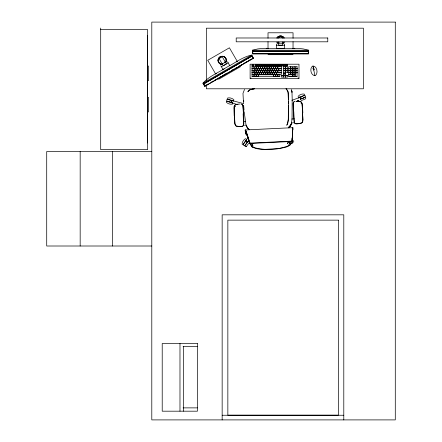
<?xml version="1.0" encoding="UTF-8"?>
<svg xmlns="http://www.w3.org/2000/svg" width="442" height="442" viewBox="0 0 442 442"><rect width="100%" height="100%" fill="white"/><g stroke="black" fill="none" stroke-linecap="round" stroke-linejoin="round"><path stroke-width="0.66" d="M292.256 138.827L292.278 140.783M234.138 108.345L234.509 105.423L235.398 104.793L238.238 104.152C236.702 104.417 233.973 104.616 234.122 106.804M302.831 119.694L302.472 122.473L301.709 122.981L298.4 123.644M292.587 130.849L292.322 136.147M293.366 103.268C292.803 102.041 296.018 100.748 293.764 101.947L293.383 103.334M231.343 102.03C231.083 100.853 232.752 100.152 233.437 101.108M291.985 139.368L292.123 138.081M293.775 141.981L293.56 140.567M292.797 128.003A28.747 0.79 87.3 0 1 292.936 127.683L292.908 127.821A28.852 0.983 87.4 0 0 292.775 128.965L292.295 141.446L249.316 143.506L249.376 143.147A5.807 0.519 87.1 0 0 248.901 139.722L245.99 131.208A28.852 2.564 87.1 0 0 245.443 130.097L245.316 130.003A28.747 0.79 87.3 0 0 245.128 130.633L245.42 131.661M222.403 63.283L222.21 63.996L225.376 62.167L224.21 62.239M245.719 130.202L250.012 143.827L251.697 146.645C259.487 151.236 269.421 148.562 277.896 148.75C282.018 147.689 287.029 147.976 290.245 144.799C292.703 140.053 292.46 134.396 292.505 129.174M231.553 102.522L232.558 103.041M291.333 141.263L290.018 145.059C278.333 150.241 264.277 150.788 252.095 147.015L249.415 141.622M290.074 141.258L288.957 144.468L290.107 141.821M225.658 62.35C228.293 49.946 210.165 60.41 222.227 64.333M244.868 145.628L244.735 145.926L248.133 141.197M288.875 127.92L291.179 124.567L292.035 119.362L292.184 98.875L291.98 92.179L291.306 89.488M298.063 96.571C299.101 94.687 302.394 93.533 304.394 94.157L304.544 94.594M298.726 98.008C299.173 96.268 301.903 97.505 300.875 98.986M290.565 125.804L291.676 122.738L289.93 126.716L291.14 124.65M305.858 98.041L305.195 99.063L301.09 100.654M248.321 141.125L247.205 141.993L246.045 141.202M288.571 141.7L287.361 143.584L288.836 141.401M243.349 143.849L242.907 144.678L246.525 139.285M244.509 89.455L242.978 93.356L243.531 103.754M247.647 138.003L246.056 140.423A1.072 1.072 0 0 0 245.896 141.042M248.636 143.363L246.503 146.296L245.548 146.501L246.503 146.296M277.095 38.106C278.482 35.526 282.571 35.526 283.957 38.106M283.957 42.067L282.51 43.515M229.785 65.631C236.824 61.648 243.581 56.686 251.686 55.079L253.515 58.245L204.745 86.405L202.911 83.234C208.657 76.687 216.84 73.289 224.138 68.891M281.83 37.476L282.35 36.957L282.35 38.211M279.222 42.692L278.703 43.217L282.35 43.217M215.536 74.002L216.458 73.328M221.398 66.753L228.171 62.841M222.956 69.455L229.73 65.543M202.911 83.234L251.686 55.079M243.454 60.83L203.707 83.776L205.016 86.041M244.641 60.145L251.758 56.035L253.067 58.3M203.436 84.135L252.205 55.979M204.74 85.98L207.878 84.146M211.315 82.184L213.105 81.146M214.298 80.455L215.497 79.764M216.69 79.079L218.486 78.041M219.68 77.35L221.475 76.317M222.707 75.582L223.895 74.897M225.061 74.245L226.857 73.19M232.199 70.107L234.022 69.068M235.818 68.035L237.011 67.344M241.194 64.93L242.393 64.239M243.47 63.598L244.78 62.858M246.437 61.886L247.619 61.2M248.807 60.515L250.758 59.41M251.957 58.72L253.15 58.029M227.398 98.146C229.326 97.345 232.685 98.246 233.94 99.936M232.846 103.92C230.901 104.76 227.564 103.798 226.304 102.13M300.295 99.444L300.637 99.251M246.78 139.666L243.045 144.81L244.592 145.86L247.531 141.888L246.155 141.363M299.135 97.047C296.179 98.566 305.726 95.069 304.411 95.091M236.332 61.852L237.376 61.394M296.239 101.527L298.565 100.555M233.663 100.842L227.155 99.063L228.823 99.4M297.262 100.914L298.941 100.218M313.013 65.935C308.964 67.637 311.002 76.786 315.616 75.389C318.461 72.88 316.748 65.864 313.041 66.079M301.461 98.87L305.499 97.107L303.72 97.616M291.864 100.362L299.715 97.444A1.072 1.072 0 0 1 300.35 97.422A1.133 1.133 0 0 1 300.996 99.135A1.072 1.072 0 0 1 300.505 99.538M250.117 78.35L298.991 78.35L298.991 64.206L250.117 64.206L250.117 78.35L251.095 77.996M252.365 50.228L257.785 48.929L263.377 48.322L297.676 48.322L303.267 48.929L308.687 50.228L308.687 53.885L252.365 53.885L252.365 50.228L308.687 50.228M313.494 69.98L314.002 69.626L313.621 67.797M252.465 89.03L249.277 90.102L247.824 91.776L249.702 89.842L254.343 88.693M245.896 138.584C243.862 139.191 241.995 142.097 242.111 144.164M313.45 69.703L313.997 69.598L313.649 67.891C312.45 67.963 313.455 70.018 314.041 69.875M291.676 119.058L294.14 118.732M291.792 122.964L294.654 122.589M238.68 104.102L240.128 103.997M295.803 101.329L296.781 101.295M245.249 129.954L292.88 127.672M249.376 143.147L292.25 141.097L292.295 141.446M292.565 48.393L294.842 48.283M244.083 121.335L245.332 121.312M244.398 125.235L246.271 125.202M100.699 29.586L147.634 29.586L147.634 149.661L100.699 149.661L100.699 28.061M147.634 35.399L147.634 142.998M278.703 38.211L278.703 36.957L282.35 36.957M276.615 45.2L284.438 45.2M276.615 48.316L284.438 48.316M252.365 51.266L308.687 51.266M268.012 54.686L293.04 54.686M252.05 65.013L253.912 65.013M255.404 65.013L257.216 65.013M257.504 65.013L259.316 65.013M259.609 65.013L261.421 65.013M261.714 65.013L263.526 65.013M264.106 65.013L265.918 65.013M266.211 65.013L268.023 65.013M268.311 65.013L270.123 65.013M270.416 65.013L272.228 65.013M272.808 65.013L274.62 65.013M274.913 65.013L276.725 65.013M277.012 65.013L278.83 65.013M279.117 65.013L280.93 65.013M281.51 65.013L283.322 65.013M283.615 65.013L285.427 65.013M285.72 65.013L287.532 65.013M147.424 66.046L148.468 66.046L148.468 80.643L147.424 80.643M252.05 65.974L253.912 66.04L253.912 64.946L252.05 64.946L252.05 66.04M255.404 65.974L257.216 66.04L257.216 64.946L255.404 64.946L255.404 66.04M259.316 65.974L257.504 66.04L257.504 64.946L259.316 64.946L259.316 66.04M259.609 65.974L261.421 66.04L261.421 64.946L259.609 64.946L259.609 66.04M261.714 65.974L263.526 66.04L263.526 64.946L261.714 64.946L261.714 66.04M265.918 65.974L264.106 66.04L264.106 64.946L265.918 64.946L265.918 66.04M266.211 65.974L268.023 66.04L268.023 64.946L266.211 64.946L266.211 66.04M270.123 65.974L268.311 66.04L268.311 64.946L270.123 64.946L270.123 66.04M270.416 65.974L272.228 66.04L272.228 64.946L270.416 64.946L270.416 66.04M274.62 65.974L272.808 66.04L272.808 64.946L274.62 64.946L274.62 66.04M276.725 65.974L274.913 66.04L274.913 64.946L276.725 64.946L276.725 66.04M277.012 65.974L278.83 66.04L278.83 64.946L277.012 64.946L277.012 66.04M279.117 65.974L280.93 66.04L280.93 64.946L279.117 64.946L279.117 66.04M283.322 65.974L281.51 66.04L281.51 64.946L283.322 64.946L283.322 66.04M283.615 65.974L285.427 66.04L285.427 64.946L283.615 64.946L283.615 66.04M285.72 65.974L287.532 66.04L287.532 64.946L285.72 64.946L285.72 66.04M252.05 66.781L253.912 66.714L253.912 68.488L252.05 68.488L252.05 66.714M256.067 66.781L254.211 66.714L254.211 68.488L256.067 68.488L256.067 66.714M258.227 66.781L256.366 66.714L256.366 68.488L258.227 68.488L258.227 66.714M260.382 66.781L258.526 66.714L258.526 68.488L260.382 68.488L260.382 66.714M262.542 66.781L260.681 66.714L260.681 68.488L262.542 68.488L262.542 66.714M264.697 66.781L262.835 66.714L262.835 68.488L264.697 68.488L264.697 66.714M266.852 66.781L264.996 66.714L264.996 68.488L266.852 68.488L266.852 66.714M267.15 66.781L269.012 66.714L269.012 68.488L267.15 68.488L267.15 66.714M271.167 66.781L269.311 66.714L269.311 68.488L271.167 68.488L271.167 66.714M273.327 66.781L271.465 66.714L271.465 68.488L273.327 68.488L273.327 66.714M273.626 66.781L275.482 66.714L275.482 68.488L273.626 68.488L273.626 66.714M277.642 66.781L275.78 66.714L275.78 68.488L277.642 68.488L277.642 66.714M281.322 66.781L277.935 66.714L277.935 68.488L281.322 68.488L281.322 66.714M283.515 66.781L285.372 66.714L285.372 68.488L283.515 68.488L283.515 66.714M285.67 66.781L287.532 66.714L287.532 68.488L285.67 68.488L285.67 66.714M290.582 66.781L288.725 66.714L288.725 68.488L290.582 68.488L290.582 66.714M290.88 66.781L292.737 66.714L292.737 68.488L290.88 68.488L290.88 66.714M294.897 66.781L293.035 66.714L293.035 68.488L294.897 68.488L294.897 66.714M297.052 66.781L295.195 66.714L295.195 68.488L297.052 68.488L297.052 66.714M252.05 68.422L253.912 68.422M254.211 68.422L256.067 68.422M256.366 68.422L258.227 68.422M258.526 68.422L260.382 68.422M260.681 68.422L262.542 68.422M262.835 68.422L264.697 68.422M264.996 68.422L266.852 68.422M267.15 68.422L269.012 68.422M269.311 68.422L271.167 68.422M271.465 68.422L273.327 68.422M273.626 68.422L275.482 68.422M275.78 68.422L277.642 68.422M277.935 68.422L281.322 68.422M283.515 68.422L285.372 68.422M285.67 68.422L287.532 68.422M288.725 68.422L290.582 68.422M290.88 68.422L292.737 68.422M293.035 68.422L294.897 68.422M295.195 68.422L297.052 68.422M252.05 68.781L254.807 68.781M255.106 68.781L256.962 68.781M257.261 68.781L259.123 68.781M259.415 68.781L261.277 68.781M261.576 68.781L263.432 68.781M263.73 68.781L265.592 68.781M265.891 68.781L267.747 68.781M268.045 68.781L269.907 68.781M270.206 68.781L272.062 68.781M272.36 68.781L274.217 68.781M274.515 68.781L276.377 68.781M276.675 68.781L278.532 68.781M278.83 68.781L281.322 68.781M283.515 68.781L285.372 68.781M285.67 68.781L287.532 68.781M288.725 68.781L290.582 68.781M290.88 68.781L292.737 68.781M293.035 68.781L294.897 68.781M295.195 68.781L297.052 68.781M252.05 70.422L254.807 70.422M255.106 70.422L256.962 70.422M257.261 70.422L259.123 70.422M259.415 70.422L261.277 70.422M261.576 70.422L263.432 70.422M263.73 70.422L265.592 70.422M265.891 70.422L267.747 70.422M268.045 70.422L269.907 70.422M270.206 70.422L272.062 70.422M272.36 70.422L274.217 70.422M274.515 70.422L276.377 70.422M276.675 70.422L278.532 70.422M278.83 70.422L281.322 70.422M283.515 70.422L285.372 70.422M285.67 70.422L287.532 70.422M288.725 70.422L290.582 70.422M290.88 70.422L292.737 70.422M293.035 70.422L294.897 70.422M295.195 70.422L297.052 70.422M252.05 70.786L253.912 70.786M254.211 70.786L256.067 70.786M256.366 70.786L258.227 70.786M258.526 70.786L260.382 70.786M260.681 70.786L262.542 70.786M262.835 70.786L264.697 70.786M264.996 70.786L266.852 70.786M267.15 70.786L269.012 70.786M269.311 70.786L271.167 70.786M271.465 70.786L273.327 70.786M273.626 70.786L275.482 70.786M275.78 70.786L277.642 70.786M277.935 70.786L281.322 70.786M283.515 70.786L285.372 70.786M285.67 70.786L287.532 70.786M288.725 70.786L290.582 70.786M290.88 70.786L292.737 70.786M293.035 70.786L294.897 70.786M295.195 70.786L297.052 70.786M252.05 72.427L253.912 72.494L253.912 70.72L252.05 70.72L252.05 72.494M256.067 72.427L254.211 72.494L254.211 70.72L256.067 70.72L256.067 72.494M258.227 72.427L256.366 72.494L256.366 70.72L258.227 70.72L258.227 72.494M260.382 72.427L258.526 72.494L258.526 70.72L260.382 70.72L260.382 72.494M262.542 72.427L260.681 72.494L260.681 70.72L262.542 70.72L262.542 72.494M264.697 72.427L262.835 72.494L262.835 70.72L264.697 70.72L264.697 72.494M264.996 72.427L266.852 72.494L266.852 70.72L264.996 70.72L264.996 72.494M267.15 72.427L269.012 72.494L269.012 70.72L267.15 70.72L267.15 72.494M271.167 72.427L269.311 72.494L269.311 70.72L271.167 70.72L271.167 72.494M273.327 72.427L271.465 72.494L271.465 70.72L273.327 70.72L273.327 72.494M273.626 72.427L275.482 72.494L275.482 70.72L273.626 70.72L273.626 72.494M275.78 72.427L277.642 72.494L277.642 70.72L275.78 70.72L275.78 72.494M277.935 72.427L281.322 72.494L281.322 70.72L277.935 70.72L277.935 72.494M283.515 72.427L285.372 72.494L285.372 70.72L283.515 70.72L283.515 72.494M287.532 72.427L285.67 72.494L285.67 70.72L287.532 70.72L287.532 72.494M290.582 72.427L288.725 72.494L288.725 70.72L290.582 70.72L290.582 72.494M290.88 72.427L292.737 72.494L292.737 70.72L290.88 70.72L290.88 72.494M293.035 72.427L294.897 72.494L294.897 70.72L293.035 70.72L293.035 72.494M297.052 72.427L295.195 72.494L295.195 70.72L297.052 70.72L297.052 72.494M252.05 72.792L254.807 72.792M255.106 72.792L256.962 72.792M257.261 72.792L259.123 72.792M259.415 72.792L261.277 72.792M261.576 72.792L263.432 72.792M263.73 72.792L265.592 72.792M265.891 72.792L267.747 72.792M268.045 72.792L269.907 72.792M270.206 72.792L272.062 72.792M272.36 72.792L274.217 72.792M274.515 72.792L276.377 72.792M276.675 72.792L281.322 72.792M288.725 72.792L290.582 72.792M290.88 72.792L292.737 72.792M293.035 72.792L294.897 72.792M295.195 72.792L297.052 72.792M283.515 73.378L285.372 73.378M258.493 76.538L258.493 74.692L259.841 74.692M265.25 74.692L266.598 74.692M252.05 74.792L253.912 74.792M256.067 74.792L254.211 74.726L254.211 76.505L256.067 76.505L256.067 74.726M258.227 74.792L256.366 74.726L256.366 76.505L258.227 76.505L258.227 74.726M258.493 74.759L273.36 74.759L273.36 76.538L258.493 76.466M273.626 74.792L275.482 74.726L275.482 76.505L273.626 76.505L273.626 74.726M275.78 74.792L277.642 74.792M277.935 74.792L279.797 74.792M288.725 74.792L292.737 74.792M293.035 74.792L294.897 74.792M283.515 75.018L285.372 75.018M281.355 75.383L283.217 75.383M283.515 75.383L285.372 75.383M285.67 75.383L287.532 75.383M252.05 76.433L253.912 76.433M254.211 76.433L256.067 76.433M256.366 76.433L258.227 76.433M273.626 76.433L275.482 76.433M275.78 76.433L277.642 76.433M277.935 76.433L279.797 76.433M288.725 76.433L292.737 76.433M293.035 76.433L294.897 76.433M295.195 76.433L297.052 76.433M283.217 77.024L281.355 77.09L281.355 75.317L283.217 75.317L283.217 77.09M285.372 77.024L283.515 77.09L283.515 75.317L285.372 75.317L285.372 77.09M285.67 77.024L287.532 77.09L287.532 75.317L285.67 75.317L285.67 77.09M147.424 97.334L148.468 97.334L148.468 111.931L147.424 111.931M151.794 151.523L46.714 151.523L46.714 246.006L151.794 246.006M183.098 346.616L197.425 346.616M183.098 407.878L197.425 407.878M222.155 415.253L343.793 415.253M266.211 48.283L268.487 48.393M227.359 101.323L226.569 101.196L232.614 102.942M232.453 100.677L243.017 103.439M228.238 101.533L229.216 101.787M236.448 104.246L231.857 102.837A1.072 1.072 0 0 1 231.332 102.483A1.133 1.133 0 0 1 231.818 100.715M298.013 77.996L298.991 78.35M300.295 97.406L299.483 97.317A0.906 0.906 0 0 0 298.919 97.931M278.548 43.515L277.095 42.067M286.007 88.66L288.002 91.538L288.455 101.467L288.278 119.263L287.753 123.417L286.764 125.274C289.698 119.18 288.018 111.793 288.516 105.218M248.144 128.727L249.299 129.755L246.973 127.158L245.962 124.567L244.177 111.776M252.796 143.307L253.172 143.667M278.703 36.957L279.222 37.476M286.245 88.864C289.355 91.599 287.991 96.08 288.416 99.704M291.173 143.534C292.742 144.031 293.239 142.125 291.864 141.352M292.753 142.236L292.991 142.523L292.322 141.672M290.985 143.567L291.217 143.849L291.013 143.562M245.371 132.561L245.481 131.047A27.957 2.486 87.1 0 1 246.012 132.125M251.597 143.86L253.095 146.308L251.542 143.263M237.288 61.427L229.415 47.791L207.74 60.305L215.613 73.941M239.686 65.571L240.365 66.759L218.691 79.273L218.005 78.09M227.575 61.808L229.834 65.72M220.801 65.72L223.061 69.632M245.879 134.39L245.31 132.898M248.614 139.285L246.63 133.103M247.354 136.042L248.691 139.965M246.277 134.965L246.498 135.672M313.074 67.902L313.455 69.742M248.918 140.617L248.951 140.744A4.851 0.431 87.1 0 1 249.056 141.28M245.73 132.915L245.89 133.561M313.135 66.571L314.892 75.681M242.735 105.693C243.172 104.422 239.857 103.434 242.21 104.417L242.73 105.76M302.041 103.55C301.98 101.362 299.256 101.417 297.698 101.306L300.582 101.671L301.521 102.212L302.184 105.085M234.862 122.953L235.47 125.683L236.277 126.114L239.636 126.462A20.476 17.846 5.2 0 0 242.105 126.429M249.316 143.506L249.282 143.158A4.851 0.431 87.1 0 0 249.095 141.501M294.245 121.412C294.09 125.346 299.505 123.417 301.61 122.998C304.621 120.843 301.776 115.616 302.764 112.622M244.034 110.135L243.641 105.207M234.282 115.898C235.553 118.787 233.166 124.268 236.371 126.119C238.514 126.34 244.072 127.744 243.564 123.837M243.26 113.34L243.293 113.931M243.724 100.605L243.763 101.478M293.593 110.931L293.621 111.517M292.239 140.711L292.25 141.097M288.444 101.069L288.493 103.787M343.793 419.9L343.793 214.818L222.155 214.818L222.155 419.9M308.267 51.095L308.267 53.709L252.785 53.709L252.785 51.095M294.897 74.726L294.897 76.505L293.035 76.505L293.035 74.726M293.04 38.261L293.04 32.785L268.012 32.785L268.012 38.261M293.04 41.681L293.04 48.526M292.737 74.726L292.737 76.505L288.725 76.505L288.725 74.726M284.438 44.001L284.438 48.521M282.35 41.962L282.35 45.299L278.703 45.299L278.703 41.962M279.797 74.726L279.797 76.505L277.935 76.505L277.935 74.726M277.642 74.726L277.642 76.505L275.78 76.505L275.78 74.726M276.615 44.001L276.615 48.521M268.012 41.681L268.012 48.526M253.912 74.726L253.912 76.505L252.05 76.505L252.05 74.726M206.353 80.532L206.353 28.194L363.418 28.194L363.418 88.792L206.353 88.792L206.353 85.35M183.342 346.616L183.342 411.187M179.977 343.528L179.977 411.187M112.362 151.523L112.362 246.006M80.168 151.523L80.168 246.006M292.814 129.279A27.791 0.762 87.3 0 1 292.98 128.639L292.952 128.771A27.957 0.95 87.4 0 0 292.825 129.882M252.515 89.273A98.732 92.958 4.8 0 1 254.189 88.975M302.101 103.533A67.731 37.288 86.1 0 1 302.825 112.622M293.98 121.578A72.422 19.995 87.8 0 1 293.096 103.185M298.405 123.672A20.476 17.895 -5.1 0 1 295.941 123.848A1.558 1.541 14.4 0 1 294.344 122.412M302.057 105.108A68.527 38.564 86.2 0 1 302.704 119.671M294.488 122.323A72.996 21.017 87.6 0 1 293.764 111.506M293.477 110.936A73.228 21.144 87.7 0 1 293.267 103.301M234.221 115.909A67.731 34.122 88.4 0 1 234.061 106.793M242.995 105.599A72.422 23.791 86.7 0 1 243.84 123.953M243.559 124.843A1.558 1.536 -38.2 0 1 242.105 126.412M234.995 122.915A68.527 35.393 88.3 0 1 234.271 108.362M243.15 113.931A72.996 24.829 86.9 0 1 243.415 124.782M242.835 105.721A73.228 24.967 86.8 0 1 243.376 113.334M231.835 100.986A0.906 0.906 0 0 1 232.354 100.787M231.79 100.809A1.072 1.072 0 0 1 232.426 100.776M247.929 141.655A1.072 1.072 0 0 1 245.979 141.097M231.343 101.533L231.553 102.583L226.68 101.091L227.1 99.24L232.044 100.732L231.365 101.522M218.199 59.294C217.47 61.83 219.586 64.593 222.227 64.543A4.171 4.171 0 0 1 218.121 59.648A4.171 4.171 0 0 1 223.658 56.449A4.171 4.171 0 0 1 225.84 62.46C229.011 57.25 219.641 53.371 218.199 59.294M234.934 106.351L234.857 106.815L235.083 105.892L234.934 106.351M304.803 95.212C307.621 97.323 299.698 100.334 300.676 97.461L300.212 97.196L304.798 95.234M289.648 125.937L288.731 127.368L289.648 125.937M277.576 37.134L276.913 38.001A4.171 4.171 0 0 1 284.14 38.001C282.858 35.686 279.41 35.233 277.576 37.134M284.14 42.172L282.615 43.697A4.171 4.171 0 0 0 284.14 42.172M222.243 56.747L219.083 58.576L223.254 65.803L226.415 63.974L222.243 56.747M251.929 55.913L203.519 83.864L204.839 86.157L253.255 58.206L251.929 55.913M395.286 22.1L151.794 22.1L151.794 419.9L395.286 419.9L395.286 22.1M327.776 37.984L236.205 37.984L236.205 41.808L327.776 41.808L327.776 37.984M308.477 51.079L252.575 51.079L252.575 53.725L308.477 53.725L308.477 51.079M254.807 68.714L252.05 68.714L252.05 70.493L254.807 70.493L254.807 68.714M256.962 68.714L255.106 68.714L255.106 70.493L256.962 70.493L256.962 68.714M259.123 68.714L257.261 68.714L257.261 70.493L259.123 70.493L259.123 68.714M261.277 68.714L259.415 68.714L259.415 70.493L261.277 70.493L261.277 68.714M263.432 68.714L261.576 68.714L261.576 70.493L263.432 70.493L263.432 68.714M265.592 68.714L263.73 68.714L263.73 70.493L265.592 70.493L265.592 68.714M267.747 68.714L265.891 68.714L265.891 70.493L267.747 70.493L267.747 68.714M269.907 68.714L268.045 68.714L268.045 70.493L269.907 70.493L269.907 68.714M272.062 68.714L270.206 68.714L270.206 70.493L272.062 70.493L272.062 68.714M274.217 68.714L272.36 68.714L272.36 70.493L274.217 70.493L274.217 68.714M276.377 68.714L274.515 68.714L274.515 70.493L276.377 70.493L276.377 68.714M278.532 68.714L276.675 68.714L276.675 70.493L278.532 70.493L278.532 68.714M281.322 68.714L278.83 68.714L278.83 70.493L281.322 70.493L281.322 68.714M285.372 68.714L283.515 68.714L283.515 70.493L285.372 70.493L285.372 68.714M287.532 68.714L285.67 68.714L285.67 70.493L287.532 70.493L287.532 68.714M290.582 68.714L288.725 68.714L288.725 70.493L290.582 70.493L290.582 68.714M292.737 68.714L290.88 68.714L290.88 70.493L292.737 70.493L292.737 68.714M294.897 68.714L293.035 68.714L293.035 70.493L294.897 70.493L294.897 68.714M297.052 68.714L295.195 68.714L295.195 70.493L297.052 70.493L297.052 68.714M254.807 72.72L252.05 72.72L252.05 74.499L254.807 74.499L254.807 72.72M256.962 72.72L255.106 72.72L255.106 74.499L256.962 74.499L256.962 72.72M259.123 72.72L257.261 72.72L257.261 74.499L259.123 74.499L259.123 72.72M261.277 72.72L259.415 72.72L259.415 74.499L261.277 74.499L261.277 72.72M263.432 72.72L261.576 72.72L261.576 74.499L263.432 74.499L263.432 72.72M265.592 72.72L263.73 72.72L263.73 74.499L265.592 74.499L265.592 72.72M267.747 72.72L265.891 72.72L265.891 74.499L267.747 74.499L267.747 72.72M269.907 72.72L268.045 72.72L268.045 74.499L269.907 74.499L269.907 72.72M272.062 72.72L270.206 72.72L270.206 74.499L272.062 74.499L272.062 72.72M274.217 72.72L272.36 72.72L272.36 74.499L274.217 74.499L274.217 72.72M276.377 72.72L274.515 72.72L274.515 74.499L276.377 74.499L276.377 72.72M281.322 72.72L276.675 72.72L276.675 74.499L281.322 74.499L281.322 72.72M290.582 72.72L288.725 72.72L288.725 74.499L290.582 74.499L290.582 72.72M292.737 72.72L290.88 72.72L290.88 74.499L292.737 74.499L292.737 72.72M294.897 72.72L293.035 72.72L293.035 74.499L294.897 74.499L294.897 72.72M297.052 72.72L295.195 72.72L295.195 76.505L297.052 76.505L297.052 72.72M285.372 73.311L283.515 73.311L283.515 75.09L285.372 75.09L285.372 73.311M338.34 220.138L227.851 220.138L227.851 415.176L338.34 415.176L338.34 220.138M197.425 343.528L162.214 343.528L162.214 411.187L197.425 411.187L197.425 343.528M278.443 43.697L276.913 42.172A4.171 4.171 0 0 0 278.443 43.697M247.752 128.279L246.365 125.871L247.752 128.279M301.113 102.809L301.383 103.627L301.113 102.809M291.891 91.439L291.659 90.417L291.991 92.323L291.891 91.439"/></g></svg>
